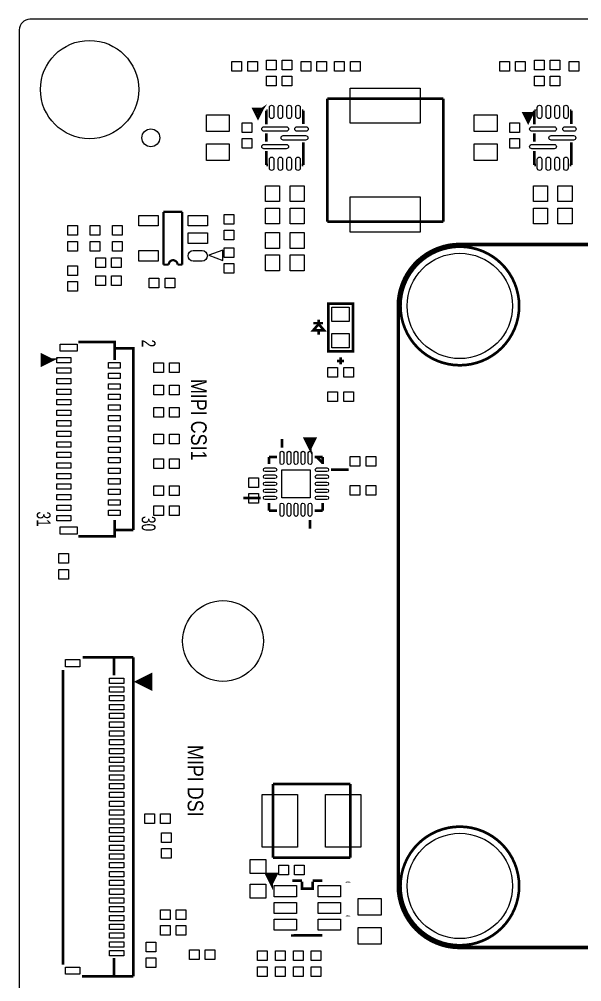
# Model space of a CAD drawing. Extents: x 0 to 105, y -6 to 78.
# Drawn here: x -0.5 to 31.5, y 23.7 to 78.5 of the extents above; entities that cross this region are included whole.
import ezdxf

# ---------------------------------------------------------------- set-up
doc = ezdxf.new("R2010")
doc.units = 0
for name, color, linetype in [('BG_OUTLINE', 2, 'CONTINUOUS'), ('BG_SILKSCREEN_TOP', 1, 'CONTINUOUS'), ('PG_SILKSCREEN_TOP', 3, 'CONTINUOUS'), ('PIN_TOP', 4, 'CONTINUOUS')]:
    doc.layers.add(name, color=color, linetype=linetype)

msp = doc.modelspace()

# ---------------------------------------------------------------- linework, layer by layer
at = {"layer": 'BG_OUTLINE'}
msp.add_lwpolyline([(99.50003, 77.899793, 0.414355), (98.900132, 78.499995), (0.100228, 78.499995, 0.414346), (-0.499974, 77.899793), (-0.499974, 0.099797, 0.414234), (0.100228, -0.500101), (98.900132, -0.500101, 0.414211), (99.50003, 0.099797)], format="xyb", close=True, dxfattribs=at)
at = {"layer": 'PG_SILKSCREEN_TOP'}
for points, const_width in [([(17.020032, 73.98512), (23.619968, 73.98512)], 0.1524), ([(17.020032, 66.98488), (17.020032, 73.98512)], 0.1524), ([(23.619968, 73.98512), (23.619968, 66.98488)], 0.1524), ([(13.331012, 73.401987), (12.831013, 73.401987), (13.081, 72.901988), (13.331012, 73.401987), (12.931013, 73.301987), (13.131013, 73.101987), (13.331012, 73.401987), (13.031013, 73.201987)], 0.1524), ([(13.554989, 73.30501), (13.632409, 73.30501)], 0.1524), ([(13.554989, 72.528506), (13.554989, 73.30501)], 0.1524), ([(15.581401, 73.30501), (15.655011, 73.30501)], 0.1524), ([(15.655011, 72.537599), (15.655011, 73.30501)], 0.1524), ([(28.698012, 73.147987), (28.198013, 73.147987), (28.448, 72.647988), (28.698012, 73.147987), (28.298013, 73.047987), (28.498013, 72.847987), (28.698012, 73.147987), (28.398013, 72.947987)], 0.1524), ([(28.794989, 73.30501), (28.872409, 73.30501)], 0.1524), ([(28.794989, 72.528506), (28.794989, 73.30501)], 0.1524), ([(30.821401, 73.30501), (30.895011, 73.30501)], 0.1524), ([(30.895011, 72.537599), (30.895011, 73.30501)], 0.1524), ([(13.554989, 71.526705), (13.554989, 72.009406)], 0.1524), ([(28.794989, 71.526705), (28.794989, 72.009406)], 0.1524), ([(15.655011, 70.20499), (15.655011, 71.494802)], 0.1524), ([(30.895011, 70.20499), (30.895011, 71.494802)], 0.1524), ([(13.554989, 70.20499), (13.554989, 71.003008)], 0.1524), ([(28.794989, 70.20499), (28.794989, 71.003008)], 0.1524), ([(13.554989, 70.20499), (13.646302, 70.20499)], 0.1524), ([(15.56799, 70.20499), (15.655011, 70.20499)], 0.1524), ([(28.794989, 70.20499), (28.886302, 70.20499)], 0.1524), ([(30.80799, 70.20499), (30.895011, 70.20499)], 0.1524), ([(7.705115, 64.540105), (7.705115, 67.539895)], 0.127), ([(7.705115, 67.539895), (8.773414, 67.539895)], 0.127), ([(8.773414, 67.539895), (8.773414, 64.540105)], 0.127), ([(23.619968, 66.98488), (17.020032, 66.98488)], 0.1524), ([(37.465508, 65.68821), (24.560733, 65.68821)], 0.2032), ([(8.001991, 64.540105), (7.705115, 64.540105)], 0.127), ([(8.773414, 64.540105), (8.501913, 64.540105)], 0.127), ([(21.060613, 62.19063), (21.060613, 49.529492)], 0.2032), ([(16.52999, 61.16), (16.52999, 61.410012)], 0.150012), ([(16.22999, 61.210012), (16.780002, 61.210012)], 0.150012), ([(16.52999, 60.809988), (16.52999, 60.560001)], 0.150012), ([(2.860015, 60.135008), (4.935017, 60.135008), (4.935017, 59.109991)], 0.1524), ([(5.985002, 49.445012), (5.985002, 59.774988), (4.935017, 59.774988)], 0.1524), ([(1.310005, 59.109991), (0.810006, 59.360003), (0.810006, 58.860004), (1.310005, 59.109991), (0.910006, 59.109991)], 0.2), ([(17.78, 58.860004), (17.78, 59.260003)], 0.150012), ([(17.58, 59.060004), (17.98, 59.060004)], 0.150012), ([(14.440002, 54.620008), (14.440002, 54.120009)], 0.1524), ([(16.039998, 54.120009), (16.290011, 54.620008), (15.790012, 54.620008), (16.039998, 54.120009), (16.039998, 54.520008)], 0.2), ([(13.715009, 53.594991), (13.715009, 53.196693)], 0.1524), ([(13.715009, 53.594991), (14.15989, 53.594991)], 0.1524), ([(16.764991, 53.594991), (16.311093, 53.594991)], 0.1524), ([(16.764991, 53.594991), (16.764991, 53.196693)], 0.1524), ([(16.739997, 53.269998), (16.439998, 53.569997)], 0.1524), ([(17.239996, 52.869998), (18.239994, 52.869998)], 0.1524), ([(12.240006, 51.270002), (13.240004, 51.270002)], 0.1524), ([(13.715009, 50.545009), (13.715009, 50.969088)], 0.1524), ([(16.764991, 50.545009), (16.764991, 50.969088)], 0.1524), ([(13.715009, 50.545009), (14.15989, 50.545009)], 0.1524), ([(16.764991, 50.545009), (16.311093, 50.545009)], 0.1524), ([(4.935017, 50.010009), (4.935017, 49.084992), (2.860015, 49.084992)], 0.1524), ([(16.039998, 50.019991), (16.039998, 49.519992)], 0.1524), ([(5.985002, 49.445012), (4.935017, 49.445012)], 0.1524), ([(21.060613, 49.529492), (21.060613, 29.18841)], 0.2032), ([(3.10388, 42.191051), (5.985002, 42.191051)], 0.1524), ([(3.10388, 42.191051), (4.884979, 42.191051)], 0.1524), ([(4.884979, 42.191051), (4.884979, 41.17147)], 0.1524), ([(5.985002, 24.041075), (5.985002, 42.191051)], 0.1524), ([(1.984985, 41.486252), (1.984985, 24.713971)], 0.1524), ([(1.984985, 41.486252), (1.984985, 24.713971)], 0.1524), ([(13.929106, 34.998025), (18.328894, 34.998025)], 0.1524), ([(13.929106, 30.797881), (13.929106, 34.998025)], 0.1524), ([(18.328894, 34.998025), (18.328894, 30.797881)], 0.1524), ([(18.328894, 30.797881), (13.929106, 30.797881)], 0.1524), ([(13.843, 29.340988), (14.093012, 29.840987), (13.593013, 29.840987), (13.843, 29.340988), (13.843, 29.740987)], 0.2), ([(15.585008, 29.49001), (15.034997, 29.49001)], 0.1524), ([(16.185007, 29.439997), (16.185007, 29.039998), (15.585008, 29.039998), (15.585008, 29.439997)], 0.1524), ([(16.735019, 29.49001), (16.185007, 29.49001)], 0.1524), ([(15.034997, 26.440003), (15.034997, 26.38999), (16.735019, 26.38999)], 0.1524), ([(24.560733, 25.68829), (72.561653, 25.68829)], 0.2032), ([(4.884979, 25.082754), (4.884979, 24.041075)], 0.1524), ([(3.076804, 24.041075), (5.985002, 24.041075)], 0.1524), ([(3.076804, 24.041075), (4.884979, 24.041075)], 0.1524)]:
    msp.add_lwpolyline(points, dxfattribs=dict(at, const_width=const_width))
for points, const_width in [([(24.560733, 65.68821, 0.414214), (21.060613, 62.19063)], 0.2032), ([(8.501913, 64.540105, 1), (8.001991, 64.540105)], 0.127), ([(21.060613, 29.18841, 0.414173), (24.560733, 25.68829)], 0.2032)]:
    msp.add_lwpolyline(points, format="xyb", dxfattribs=dict(at, const_width=const_width))
msp.add_lwpolyline([(11.087913, 64.769213), (11.087913, 65.369211), (10.287813, 65.069212)], close=True, dxfattribs=at)
at = {"layer": 'PG_SILKSCREEN_TOP', "const_width": 0.1524}
for points in [[(27.935225, 62.188598, 1), (21.185226, 62.188598, 1)], [(27.935225, 29.188918, 1), (21.185226, 29.188918, 1)]]:
    msp.add_lwpolyline(points, format="xyb", close=True, dxfattribs=at)
at = {"layer": 'PG_SILKSCREEN_TOP'}
for points, const_width in [([(18.479999, 59.60999), (17.080001, 59.60999), (17.080001, 62.31001), (18.479999, 62.31001)], 0.150012), ([(16.22999, 60.809988), (16.829989, 60.809988), (16.52999, 61.16)], 0.150012), ([(6.19379, 40.809469), (6.993788, 40.40947), (6.993788, 41.209468)], 0.1524), ([(6.488786, 40.809469), (6.888785, 40.609469), (6.888785, 41.009468)], 0.250012)]:
    msp.add_lwpolyline(points, close=True, dxfattribs=dict(at, const_width=const_width))
at = {"layer": 'PIN_TOP'}
for points in [[(14.117955, 75.613133), (13.568045, 75.613133), (13.568045, 76.163043), (14.117955, 76.163043)], [(14.457045, 76.163043), (15.006955, 76.163043), (15.006955, 75.613133), (14.457045, 75.613133)], [(29.357955, 75.613133), (28.808045, 75.613133), (28.808045, 76.163043), (29.357955, 76.163043)], [(29.697045, 76.163043), (30.246955, 76.163043), (30.246955, 75.613133), (29.697045, 75.613133)], [(11.593957, 75.544045), (11.593957, 76.093955), (12.143867, 76.093955), (12.143867, 75.544045)], [(12.494133, 75.544045), (12.494133, 76.093955), (13.044043, 76.093955), (13.044043, 75.544045)], [(15.530957, 75.544045), (15.530957, 76.093955), (16.080867, 76.093955), (16.080867, 75.544045)], [(16.431133, 75.544045), (16.431133, 76.093955), (16.981043, 76.093955), (16.981043, 75.544045)], [(17.435957, 75.544197), (17.435957, 76.094107), (17.985867, 76.094107), (17.985867, 75.544197)], [(18.336133, 75.544197), (18.336133, 76.094107), (18.886043, 76.094107), (18.886043, 75.544197)], [(26.833957, 75.544045), (26.833957, 76.093955), (27.383867, 76.093955), (27.383867, 75.544045)], [(27.734133, 75.544045), (27.734133, 76.093955), (28.284043, 76.093955), (28.284043, 75.544045)], [(30.770957, 75.544045), (30.770957, 76.093955), (31.320867, 76.093955), (31.320867, 75.544045)], [(14.117955, 74.712957), (13.568045, 74.712957), (13.568045, 75.262867), (14.117955, 75.262867)], [(14.457045, 75.262867), (15.006955, 75.262867), (15.006955, 74.712957), (14.457045, 74.712957)], [(29.357955, 74.712957), (28.808045, 74.712957), (28.808045, 75.262867), (29.357955, 75.262867)], [(29.697045, 75.262867), (30.246955, 75.262867), (30.246955, 74.712957), (29.697045, 74.712957)], [(18.3261, 74.58837), (22.3139, 74.58837), (22.3139, 72.58177), (18.3261, 72.58177)], [(10.145001, 73.054997), (11.444999, 73.054997), (11.444999, 72.104987), (10.145001, 72.104987)], [(25.385001, 73.054997), (26.684999, 73.054997), (26.684999, 72.104987), (25.385001, 72.104987)], [(12.170893, 72.607043), (12.720803, 72.607043), (12.720803, 72.057133), (12.170893, 72.057133)], [(27.410893, 72.607043), (27.960803, 72.607043), (27.960803, 72.057133), (27.410893, 72.057133)], [(10.145001, 71.405013), (11.444999, 71.405013), (11.444999, 70.455003), (10.145001, 70.455003)], [(12.170893, 71.706867), (12.720803, 71.706867), (12.720803, 71.156957), (12.170893, 71.156957)], [(25.385001, 71.405013), (26.684999, 71.405013), (26.684999, 70.455003), (25.385001, 70.455003)], [(27.410893, 71.706867), (27.960803, 71.706867), (27.960803, 71.156957), (27.410893, 71.156957)], [(14.305026, 69.029948), (14.305026, 68.130052), (13.504926, 68.130052), (13.504926, 69.029948)], [(15.705074, 69.029948), (15.705074, 68.130052), (14.904974, 68.130052), (14.904974, 69.029948)], [(29.545026, 69.029948), (29.545026, 68.130052), (28.744926, 68.130052), (28.744926, 69.029948)], [(30.945074, 69.029948), (30.945074, 68.130052), (30.144974, 68.130052), (30.144974, 69.029948)], [(18.3261, 68.38823), (22.3139, 68.38823), (22.3139, 66.38163), (18.3261, 66.38163)], [(11.155045, 67.400043), (11.704955, 67.400043), (11.704955, 66.850133), (11.155045, 66.850133)], [(14.305026, 67.759948), (14.305026, 66.860052), (13.504926, 66.860052), (13.504926, 67.759948)], [(15.705074, 67.759948), (15.705074, 66.860052), (14.904974, 66.860052), (14.904974, 67.759948)], [(29.545026, 67.759948), (29.545026, 66.860052), (28.744926, 66.860052), (28.744926, 67.759948)], [(30.945074, 67.759948), (30.945074, 66.860052), (30.144974, 66.860052), (30.144974, 67.759948)], [(7.401954, 67.339947), (7.401954, 66.740049), (6.301854, 66.740049), (6.301854, 67.339947)], [(10.20205, 67.339947), (10.20205, 66.740049), (9.10195, 66.740049), (9.10195, 67.339947)], [(2.814955, 66.215133), (2.265045, 66.215133), (2.265045, 66.765043), (2.814955, 66.765043)], [(4.084955, 66.215133), (3.535045, 66.215133), (3.535045, 66.765043), (4.084955, 66.765043)], [(5.354955, 66.215133), (4.805045, 66.215133), (4.805045, 66.765043), (5.354955, 66.765043)], [(10.20205, 66.339949), (10.20205, 65.740051), (9.10195, 65.740051), (9.10195, 66.339949)], [(11.155045, 66.499867), (11.704955, 66.499867), (11.704955, 65.949957), (11.155045, 65.949957)], [(14.305026, 66.362948), (14.305026, 65.463052), (13.504926, 65.463052), (13.504926, 66.362948)], [(15.705074, 66.362948), (15.705074, 65.463052), (14.904974, 65.463052), (14.904974, 66.362948)], [(2.814955, 65.314957), (2.265045, 65.314957), (2.265045, 65.864867), (2.814955, 65.864867)], [(4.084955, 65.314957), (3.535045, 65.314957), (3.535045, 65.864867), (4.084955, 65.864867)], [(5.354955, 65.314957), (4.805045, 65.314957), (4.805045, 65.864867), (5.354955, 65.864867)], [(7.401954, 65.339951), (7.401954, 64.740053), (6.301854, 64.740053), (6.301854, 65.339951)], [(11.704803, 64.945133), (11.154893, 64.945133), (11.154893, 65.495043), (11.704803, 65.495043)], [(3.846957, 64.368197), (3.846957, 64.918107), (4.396867, 64.918107), (4.396867, 64.368197)], [(4.747133, 64.368197), (4.747133, 64.918107), (5.297043, 64.918107), (5.297043, 64.368197)], [(14.305026, 65.092948), (14.305026, 64.193052), (13.504926, 64.193052), (13.504926, 65.092948)], [(15.705074, 65.092948), (15.705074, 64.193052), (14.904974, 64.193052), (14.904974, 65.092948)], [(2.814955, 63.929133), (2.265045, 63.929133), (2.265045, 64.479043), (2.814955, 64.479043)], [(11.704803, 64.044957), (11.154893, 64.044957), (11.154893, 64.594867), (11.704803, 64.594867)], [(2.814955, 63.028957), (2.265045, 63.028957), (2.265045, 63.578867), (2.814955, 63.578867)], [(3.846957, 63.352197), (3.846957, 63.902107), (4.396867, 63.902107), (4.396867, 63.352197)], [(4.747133, 63.352197), (4.747133, 63.902107), (5.297043, 63.902107), (5.297043, 63.352197)], [(6.894957, 63.225197), (6.894957, 63.775107), (7.444867, 63.775107), (7.444867, 63.225197)], [(7.795133, 63.225197), (7.795133, 63.775107), (8.345043, 63.775107), (8.345043, 63.225197)], [(18.2753, 61.303611), (17.2847, 61.303611), (17.2847, 62.116411), (18.2753, 62.116411)], [(18.2753, 59.803589), (17.2847, 59.803589), (17.2847, 60.616389), (18.2753, 60.616389)], [(1.827403, 60.01319), (2.792603, 60.01319), (2.792603, 59.60679), (1.827403, 59.60679)], [(1.628623, 59.262391), (2.441423, 59.262391), (2.441423, 58.957591), (1.628623, 58.957591)], [(1.628623, 58.662392), (2.441423, 58.662392), (2.441423, 58.357592), (1.628623, 58.357592)], [(4.579823, 58.962392), (5.240223, 58.962392), (5.240223, 58.657592), (4.579823, 58.657592)], [(7.698867, 58.948955), (7.698867, 58.399045), (7.148957, 58.399045), (7.148957, 58.948955)], [(8.599043, 58.948955), (8.599043, 58.399045), (8.049133, 58.399045), (8.049133, 58.948955)], [(17.054957, 58.145045), (17.054957, 58.694955), (17.604867, 58.694955), (17.604867, 58.145045)], [(17.955133, 58.145045), (17.955133, 58.694955), (18.505043, 58.694955), (18.505043, 58.145045)], [(1.628623, 58.062393), (2.441423, 58.062393), (2.441423, 57.757593), (1.628623, 57.757593)], [(4.579823, 58.362393), (5.240223, 58.362393), (5.240223, 58.057593), (4.579823, 58.057593)], [(4.579823, 57.762394), (5.240223, 57.762394), (5.240223, 57.457594), (4.579823, 57.457594)], [(7.148957, 57.129197), (7.148957, 57.679107), (7.698867, 57.679107), (7.698867, 57.129197)], [(8.049133, 57.129197), (8.049133, 57.679107), (8.599043, 57.679107), (8.599043, 57.129197)], [(1.628623, 57.462395), (2.441423, 57.462395), (2.441423, 57.157595), (1.628623, 57.157595)], [(4.579823, 57.162395), (5.240223, 57.162395), (5.240223, 56.857595), (4.579823, 56.857595)], [(17.604867, 57.297803), (17.604867, 56.747893), (17.054957, 56.747893), (17.054957, 57.297803)], [(18.505043, 57.297803), (18.505043, 56.747893), (17.955133, 56.747893), (17.955133, 57.297803)], [(1.628623, 56.862396), (2.441423, 56.862396), (2.441423, 56.557596), (1.628623, 56.557596)], [(4.579823, 56.562396), (5.240223, 56.562396), (5.240223, 56.257596), (4.579823, 56.257596)], [(7.148957, 55.859045), (7.148957, 56.408955), (7.698867, 56.408955), (7.698867, 55.859045)], [(8.049133, 55.859045), (8.049133, 56.408955), (8.599043, 56.408955), (8.599043, 55.859045)], [(1.628623, 56.262397), (2.441423, 56.262397), (2.441423, 55.957597), (1.628623, 55.957597)], [(4.579823, 55.962398), (5.240223, 55.962398), (5.240223, 55.657598), (4.579823, 55.657598)], [(1.628623, 55.662398), (2.441423, 55.662398), (2.441423, 55.357598), (1.628623, 55.357598)], [(4.579823, 55.362399), (5.240223, 55.362399), (5.240223, 55.057599), (4.579823, 55.057599)], [(1.628623, 55.062399), (2.441423, 55.062399), (2.441423, 54.757599), (1.628623, 54.757599)], [(4.579823, 54.7624), (5.240223, 54.7624), (5.240223, 54.4576), (4.579823, 54.4576)], [(7.148957, 54.335045), (7.148957, 54.884955), (7.698867, 54.884955), (7.698867, 54.335045)], [(8.049133, 54.335045), (8.049133, 54.884955), (8.599043, 54.884955), (8.599043, 54.335045)], [(1.628623, 54.462401), (2.441423, 54.462401), (2.441423, 54.157601), (1.628623, 54.157601)], [(1.628623, 53.862402), (2.441423, 53.862402), (2.441423, 53.557602), (1.628623, 53.557602)], [(4.579823, 54.162401), (5.240223, 54.162401), (5.240223, 53.857601), (4.579823, 53.857601)], [(1.628623, 53.262403), (2.441423, 53.262403), (2.441423, 52.957603), (1.628623, 52.957603)], [(4.579823, 53.562402), (5.240223, 53.562402), (5.240223, 53.257602), (4.579823, 53.257602)], [(7.698867, 53.487955), (7.698867, 52.938045), (7.148957, 52.938045), (7.148957, 53.487955)], [(8.599043, 53.487955), (8.599043, 52.938045), (8.049133, 52.938045), (8.049133, 53.487955)], [(18.324957, 53.065197), (18.324957, 53.615107), (18.874867, 53.615107), (18.874867, 53.065197)], [(19.225133, 53.065197), (19.225133, 53.615107), (19.775043, 53.615107), (19.775043, 53.065197)], [(1.628623, 52.662404), (2.441423, 52.662404), (2.441423, 52.357604), (1.628623, 52.357604)], [(4.579823, 52.962404), (5.240223, 52.962404), (5.240223, 52.657604), (4.579823, 52.657604)], [(16.0401, 52.8701), (16.0401, 51.2699), (14.4399, 51.2699), (14.4399, 52.8701)], [(1.628623, 52.062405), (2.441423, 52.062405), (2.441423, 51.757605), (1.628623, 51.757605)], [(4.579823, 52.362405), (5.240223, 52.362405), (5.240223, 52.057605), (4.579823, 52.057605)], [(12.552045, 52.414043), (13.101955, 52.414043), (13.101955, 51.864133), (12.552045, 51.864133)], [(4.579823, 51.762406), (5.240223, 51.762406), (5.240223, 51.457606), (4.579823, 51.457606)], [(7.698867, 51.963803), (7.698867, 51.413893), (7.148957, 51.413893), (7.148957, 51.963803)], [(8.599043, 51.963803), (8.599043, 51.413893), (8.049133, 51.413893), (8.049133, 51.963803)], [(12.552045, 51.513867), (13.101955, 51.513867), (13.101955, 50.963957), (12.552045, 50.963957)], [(18.324957, 51.414197), (18.324957, 51.964107), (18.874867, 51.964107), (18.874867, 51.414197)], [(19.225133, 51.414197), (19.225133, 51.964107), (19.775043, 51.964107), (19.775043, 51.414197)], [(1.628623, 51.462407), (2.441423, 51.462407), (2.441423, 51.157607), (1.628623, 51.157607)], [(4.579823, 51.162407), (5.240223, 51.162407), (5.240223, 50.857607), (4.579823, 50.857607)], [(1.628623, 50.862408), (2.441423, 50.862408), (2.441423, 50.557608), (1.628623, 50.557608)], [(4.579823, 50.562408), (5.240223, 50.562408), (5.240223, 50.257608), (4.579823, 50.257608)], [(7.699019, 50.820853), (7.699019, 50.270943), (7.149109, 50.270943), (7.149109, 50.820853)], [(8.599195, 50.820853), (8.599195, 50.270943), (8.049285, 50.270943), (8.049285, 50.820853)], [(1.628623, 50.262409), (2.441423, 50.262409), (2.441423, 49.957609), (1.628623, 49.957609)], [(1.827403, 49.61321), (2.792603, 49.61321), (2.792603, 49.20681), (1.827403, 49.20681)], [(1.757045, 48.096043), (2.306955, 48.096043), (2.306955, 47.546133), (1.757045, 47.546133)], [(1.757045, 47.195867), (2.306955, 47.195867), (2.306955, 46.645957), (1.757045, 46.645957)], [(2.128596, 42.069258), (2.941396, 42.069258), (2.941396, 41.662858), (2.128596, 41.662858)], [(4.628591, 41.01846), (5.441391, 41.01846), (5.441391, 40.71366), (4.628591, 40.71366)], [(4.628591, 40.518461), (5.441391, 40.518461), (5.441391, 40.213661), (4.628591, 40.213661)], [(4.628591, 40.018462), (5.441391, 40.018462), (5.441391, 39.713662), (4.628591, 39.713662)], [(4.628591, 39.518463), (5.441391, 39.518463), (5.441391, 39.213663), (4.628591, 39.213663)], [(4.628591, 39.018464), (5.441391, 39.018464), (5.441391, 38.713664), (4.628591, 38.713664)], [(4.628591, 38.518465), (5.441391, 38.518465), (5.441391, 38.213665), (4.628591, 38.213665)], [(4.628591, 38.018466), (5.441391, 38.018466), (5.441391, 37.713666), (4.628591, 37.713666)], [(4.628591, 37.518467), (5.441391, 37.518467), (5.441391, 37.213667), (4.628591, 37.213667)], [(4.628591, 37.018468), (5.441391, 37.018468), (5.441391, 36.713668), (4.628591, 36.713668)], [(4.628591, 36.518469), (5.441391, 36.518469), (5.441391, 36.213669), (4.628591, 36.213669)], [(4.628591, 36.01847), (5.441391, 36.01847), (5.441391, 35.71367), (4.628591, 35.71367)], [(4.628591, 35.518471), (5.441391, 35.518471), (5.441391, 35.213671), (4.628591, 35.213671)], [(4.628591, 35.018472), (5.441391, 35.018472), (5.441391, 34.713672), (4.628591, 34.713672)], [(4.628591, 34.518473), (5.441391, 34.518473), (5.441391, 34.213673), (4.628591, 34.213673)], [(4.628591, 34.018474), (5.441391, 34.018474), (5.441391, 33.713674), (4.628591, 33.713674)], [(15.332202, 34.386647), (15.332202, 31.389447), (13.325602, 31.389447), (13.325602, 34.386647)], [(18.932398, 34.396553), (18.932398, 31.399353), (16.925798, 31.399353), (16.925798, 34.396553)], [(4.628591, 33.518475), (5.441391, 33.518475), (5.441391, 33.213675), (4.628591, 33.213675)], [(4.628591, 33.018451), (5.441391, 33.018451), (5.441391, 32.713651), (4.628591, 32.713651)], [(7.190867, 33.294803), (7.190867, 32.744893), (6.640957, 32.744893), (6.640957, 33.294803)], [(8.091043, 33.294803), (8.091043, 32.744893), (7.541133, 32.744893), (7.541133, 33.294803)], [(4.628591, 32.518452), (5.441391, 32.518452), (5.441391, 32.213652), (4.628591, 32.213652)], [(4.628591, 32.018453), (5.441391, 32.018453), (5.441391, 31.713653), (4.628591, 31.713653)], [(8.148955, 31.671133), (7.599045, 31.671133), (7.599045, 32.221043), (8.148955, 32.221043)], [(4.628591, 31.518454), (5.441391, 31.518454), (5.441391, 31.213654), (4.628591, 31.213654)], [(8.148955, 30.770957), (7.599045, 30.770957), (7.599045, 31.320867), (8.148955, 31.320867)], [(4.628591, 31.018455), (5.441391, 31.018455), (5.441391, 30.713655), (4.628591, 30.713655)], [(12.631052, 30.691074), (13.530948, 30.691074), (13.530948, 29.890974), (12.631052, 29.890974)], [(4.628591, 30.518456), (5.441391, 30.518456), (5.441391, 30.213656), (4.628591, 30.213656)], [(14.260957, 29.824197), (14.260957, 30.374107), (14.810867, 30.374107), (14.810867, 29.824197)], [(15.161133, 29.824197), (15.161133, 30.374107), (15.711043, 30.374107), (15.711043, 29.824197)], [(4.628591, 30.018457), (5.441391, 30.018457), (5.441391, 29.713657), (4.628591, 29.713657)], [(4.628591, 29.518458), (5.441391, 29.518458), (5.441391, 29.213658), (4.628591, 29.213658)], [(12.631052, 29.291026), (13.530948, 29.291026), (13.530948, 28.490926), (12.631052, 28.490926)], [(13.999997, 29.207511), (15.269997, 29.207511), (15.269997, 28.572511), (13.999997, 28.572511)], [(16.500018, 29.207511), (17.770018, 29.207511), (17.770018, 28.572511), (16.500018, 28.572511)], [(4.628591, 29.018459), (5.441391, 29.018459), (5.441391, 28.713659), (4.628591, 28.713659)], [(4.628591, 28.51846), (5.441391, 28.51846), (5.441391, 28.21366), (4.628591, 28.21366)], [(18.781001, 28.477997), (20.080999, 28.477997), (20.080999, 27.527987), (18.781001, 27.527987)], [(4.628591, 28.018461), (5.441391, 28.018461), (5.441391, 27.713661), (4.628591, 27.713661)], [(13.999997, 28.2575), (15.269997, 28.2575), (15.269997, 27.6225), (13.999997, 27.6225)], [(16.500018, 28.2575), (17.770018, 28.2575), (17.770018, 27.6225), (16.500018, 27.6225)], [(4.628591, 27.518462), (5.441391, 27.518462), (5.441391, 27.213662), (4.628591, 27.213662)], [(8.079867, 27.833955), (8.079867, 27.284045), (7.529957, 27.284045), (7.529957, 27.833955)], [(8.980043, 27.833955), (8.980043, 27.284045), (8.430133, 27.284045), (8.430133, 27.833955)], [(4.628591, 27.018463), (5.441391, 27.018463), (5.441391, 26.713663), (4.628591, 26.713663)], [(8.079867, 26.944955), (8.079867, 26.395045), (7.529957, 26.395045), (7.529957, 26.944955)], [(8.980043, 26.944955), (8.980043, 26.395045), (8.430133, 26.395045), (8.430133, 26.944955)], [(13.999997, 27.307489), (15.269997, 27.307489), (15.269997, 26.672489), (13.999997, 26.672489)], [(16.500018, 27.307489), (17.770018, 27.307489), (17.770018, 26.672489), (16.500018, 26.672489)], [(4.628591, 26.518464), (5.441391, 26.518464), (5.441391, 26.213664), (4.628591, 26.213664)], [(18.781001, 26.828013), (20.080999, 26.828013), (20.080999, 25.878003), (18.781001, 25.878003)], [(4.628591, 26.018465), (5.441391, 26.018465), (5.441391, 25.713665), (4.628591, 25.713665)], [(7.259955, 25.448133), (6.710045, 25.448133), (6.710045, 25.998043), (7.259955, 25.998043)], [(4.628591, 25.518466), (5.441391, 25.518466), (5.441391, 25.213666), (4.628591, 25.213666)], [(9.180957, 24.998045), (9.180957, 25.547955), (9.730867, 25.547955), (9.730867, 24.998045)], [(10.081133, 24.998045), (10.081133, 25.547955), (10.631043, 25.547955), (10.631043, 24.998045)], [(13.609955, 24.940133), (13.060045, 24.940133), (13.060045, 25.490043), (13.609955, 25.490043)], [(14.076045, 25.490043), (14.625955, 25.490043), (14.625955, 24.940133), (14.076045, 24.940133)], [(15.092197, 25.490043), (15.642107, 25.490043), (15.642107, 24.940133), (15.092197, 24.940133)], [(16.108045, 25.490043), (16.657955, 25.490043), (16.657955, 24.940133), (16.108045, 24.940133)], [(7.259955, 24.547957), (6.710045, 24.547957), (6.710045, 25.097867), (7.259955, 25.097867)], [(2.128596, 24.569268), (2.941396, 24.569268), (2.941396, 24.162868), (2.128596, 24.162868)], [(13.609955, 24.039957), (13.060045, 24.039957), (13.060045, 24.589867), (13.609955, 24.589867)], [(14.076045, 24.589867), (14.625955, 24.589867), (14.625955, 24.039957), (14.076045, 24.039957)], [(15.092197, 24.589867), (15.642107, 24.589867), (15.642107, 24.039957), (15.092197, 24.039957)], [(16.108045, 24.589867), (16.657955, 24.589867), (16.657955, 24.039957), (16.108045, 24.039957)]]:
    msp.add_lwpolyline(points, close=True, dxfattribs=at)
for points in [[(13.981989, 73.484003), (13.981989, 72.976003, -1), (13.727989, 72.976003), (13.727989, 73.484003, -1)], [(14.481988, 73.484003), (14.481988, 72.976003, -1), (14.227988, 72.976003), (14.227988, 73.484003, -1)], [(14.982012, 73.484003), (14.982012, 72.976003, -1), (14.728012, 72.976003), (14.728012, 73.484003, -1)], [(15.482011, 73.484003), (15.482011, 72.976003, -1), (15.228011, 72.976003), (15.228011, 73.484003, -1)], [(29.221989, 73.484003), (29.221989, 72.976003, -1), (28.967989, 72.976003), (28.967989, 73.484003, -1)], [(29.721988, 73.484003), (29.721988, 72.976003, -1), (29.467988, 72.976003), (29.467988, 73.484003, -1)], [(30.222012, 73.484003), (30.222012, 72.976003, -1), (29.968012, 72.976003), (29.968012, 73.484003, -1)], [(30.722011, 73.484003), (30.722011, 72.976003, -1), (30.468011, 72.976003), (30.468011, 73.484003, -1)], [(14.689988, 72.127999), (13.419988, 72.127999, -1), (13.419988, 72.381999), (14.689988, 72.381999, -1)], [(15.809011, 72.127999), (15.301011, 72.127999, -1), (15.301011, 72.381999), (15.809011, 72.381999, -1)], [(29.929988, 72.127999), (28.659988, 72.127999, -1), (28.659988, 72.381999), (29.929988, 72.381999, -1)], [(31.049011, 72.127999), (30.541011, 72.127999, -1), (30.541011, 72.381999), (31.049011, 72.381999, -1)], [(15.790012, 71.628), (14.520012, 71.628, -1), (14.520012, 71.882), (15.790012, 71.882, -1)], [(31.030012, 71.628), (29.760012, 71.628, -1), (29.760012, 71.882), (31.030012, 71.882, -1)], [(14.689988, 71.128001), (13.419988, 71.128001, -1), (13.419988, 71.382001), (14.689988, 71.382001, -1)], [(29.929988, 71.128001), (28.659988, 71.128001, -1), (28.659988, 71.382001), (29.929988, 71.382001, -1)], [(13.981989, 70.533997), (13.981989, 70.025997, -1), (13.727989, 70.025997), (13.727989, 70.533997, -1)], [(14.481988, 70.533997), (14.481988, 70.025997, -1), (14.227988, 70.025997), (14.227988, 70.533997, -1)], [(14.982012, 70.533997), (14.982012, 70.025997, -1), (14.728012, 70.025997), (14.728012, 70.533997, -1)], [(15.482011, 70.533997), (15.482011, 70.025997, -1), (15.228011, 70.025997), (15.228011, 70.533997, -1)], [(29.221989, 70.533997), (29.221989, 70.025997, -1), (28.967989, 70.025997), (28.967989, 70.533997, -1)], [(29.721988, 70.533997), (29.721988, 70.025997, -1), (29.467988, 70.025997), (29.467988, 70.533997, -1)], [(30.222012, 70.533997), (30.222012, 70.025997, -1), (29.968012, 70.025997), (29.968012, 70.533997, -1)], [(30.722011, 70.533997), (30.722011, 70.025997, -1), (30.468011, 70.025997), (30.468011, 70.533997, -1)], [(9.401899, 65.339951), (9.902101, 65.339951, -1), (9.902101, 64.740053), (9.401899, 64.740053, -1)], [(14.338402, 53.265603), (14.338402, 53.824403, -1), (14.541602, 53.824403), (14.541602, 53.265603, -1)], [(14.738401, 53.265603), (14.738401, 53.824403, -1), (14.941601, 53.824403), (14.941601, 53.265603, -1)], [(15.1384, 53.265603), (15.1384, 53.824403, -1), (15.3416, 53.824403), (15.3416, 53.265603, -1)], [(15.538399, 53.265603), (15.538399, 53.824403, -1), (15.741599, 53.824403), (15.741599, 53.265603, -1)], [(15.938398, 53.265603), (15.938398, 53.824403, -1), (16.141598, 53.824403), (16.141598, 53.265603, -1)], [(13.485597, 52.971598), (14.044397, 52.971598, -1), (14.044397, 52.768398), (13.485597, 52.768398, -1)], [(13.485597, 52.571599), (14.044397, 52.571599, -1), (14.044397, 52.368399), (13.485597, 52.368399, -1)], [(16.435603, 52.971598), (16.994403, 52.971598, -1), (16.994403, 52.768398), (16.435603, 52.768398, -1)], [(16.435603, 52.571599), (16.994403, 52.571599, -1), (16.994403, 52.368399), (16.435603, 52.368399, -1)], [(13.485597, 52.1716), (14.044397, 52.1716, -1), (14.044397, 51.9684), (13.485597, 51.9684, -1)], [(16.435603, 52.1716), (16.994403, 52.1716, -1), (16.994403, 51.9684), (16.435603, 51.9684, -1)], [(13.485597, 51.771601), (14.044397, 51.771601, -1), (14.044397, 51.568401), (13.485597, 51.568401, -1)], [(16.435603, 51.771601), (16.994403, 51.771601, -1), (16.994403, 51.568401), (16.435603, 51.568401, -1)], [(13.485597, 51.371602), (14.044397, 51.371602, -1), (14.044397, 51.168402), (13.485597, 51.168402, -1)], [(14.338402, 50.315597), (14.338402, 50.874397, -1), (14.541602, 50.874397), (14.541602, 50.315597, -1)], [(14.738401, 50.315597), (14.738401, 50.874397, -1), (14.941601, 50.874397), (14.941601, 50.315597, -1)], [(15.1384, 50.315597), (15.1384, 50.874397, -1), (15.3416, 50.874397), (15.3416, 50.315597, -1)], [(15.538399, 50.315597), (15.538399, 50.874397, -1), (15.741599, 50.874397), (15.741599, 50.315597, -1)], [(15.938398, 50.315597), (15.938398, 50.874397, -1), (16.141598, 50.874397), (16.141598, 50.315597, -1)], [(16.435603, 51.371602), (16.994403, 51.371602, -1), (16.994403, 51.168402), (16.435603, 51.168402, -1)]]:
    msp.add_lwpolyline(points, format="xyb", close=True, dxfattribs=at)
for centre, radius in [((3.499891, 74.4998), 2.794), ((6.985, 71.755), 0.508), ((24.560225, 62.188598), 2.9972), ((11.087202, 43.125212), 2.2987), ((24.560225, 29.188918), 2.9972)]:
    msp.add_circle(centre, radius, dxfattribs=at)

# ---------------------------------------------------------------- texts
at = {"layer": 'BG_SILKSCREEN_TOP', "width": 0.857143}
for s, p in [('MIPI CSI1', (9.271, 58.039)), ('MIPI DSI', (9.0805, 37.211))]:
    msp.add_text(s, height=0.889, rotation=270, dxfattribs=at).set_placement(p)
at = {"layer": 'PG_SILKSCREEN_TOP'}
for s, height, width, p in [('2', 0.7874, 0.741935, (6.4643, 60.2742)), ('31', 0.7874, 0.741935, (0.4953, 50.4952)), ('30', 0.7874, 0.741935, (6.4643, 50.2412)), ('6', 0.254, 0.4, (18.073319, 29.443197)), ('4', 0.254, 0.4, (18.073319, 27.543201))]:
    msp.add_text(s, height=height, rotation=270, dxfattribs=dict(at, width=width)).set_placement(p)

doc.saveas('drawing.dxf')
